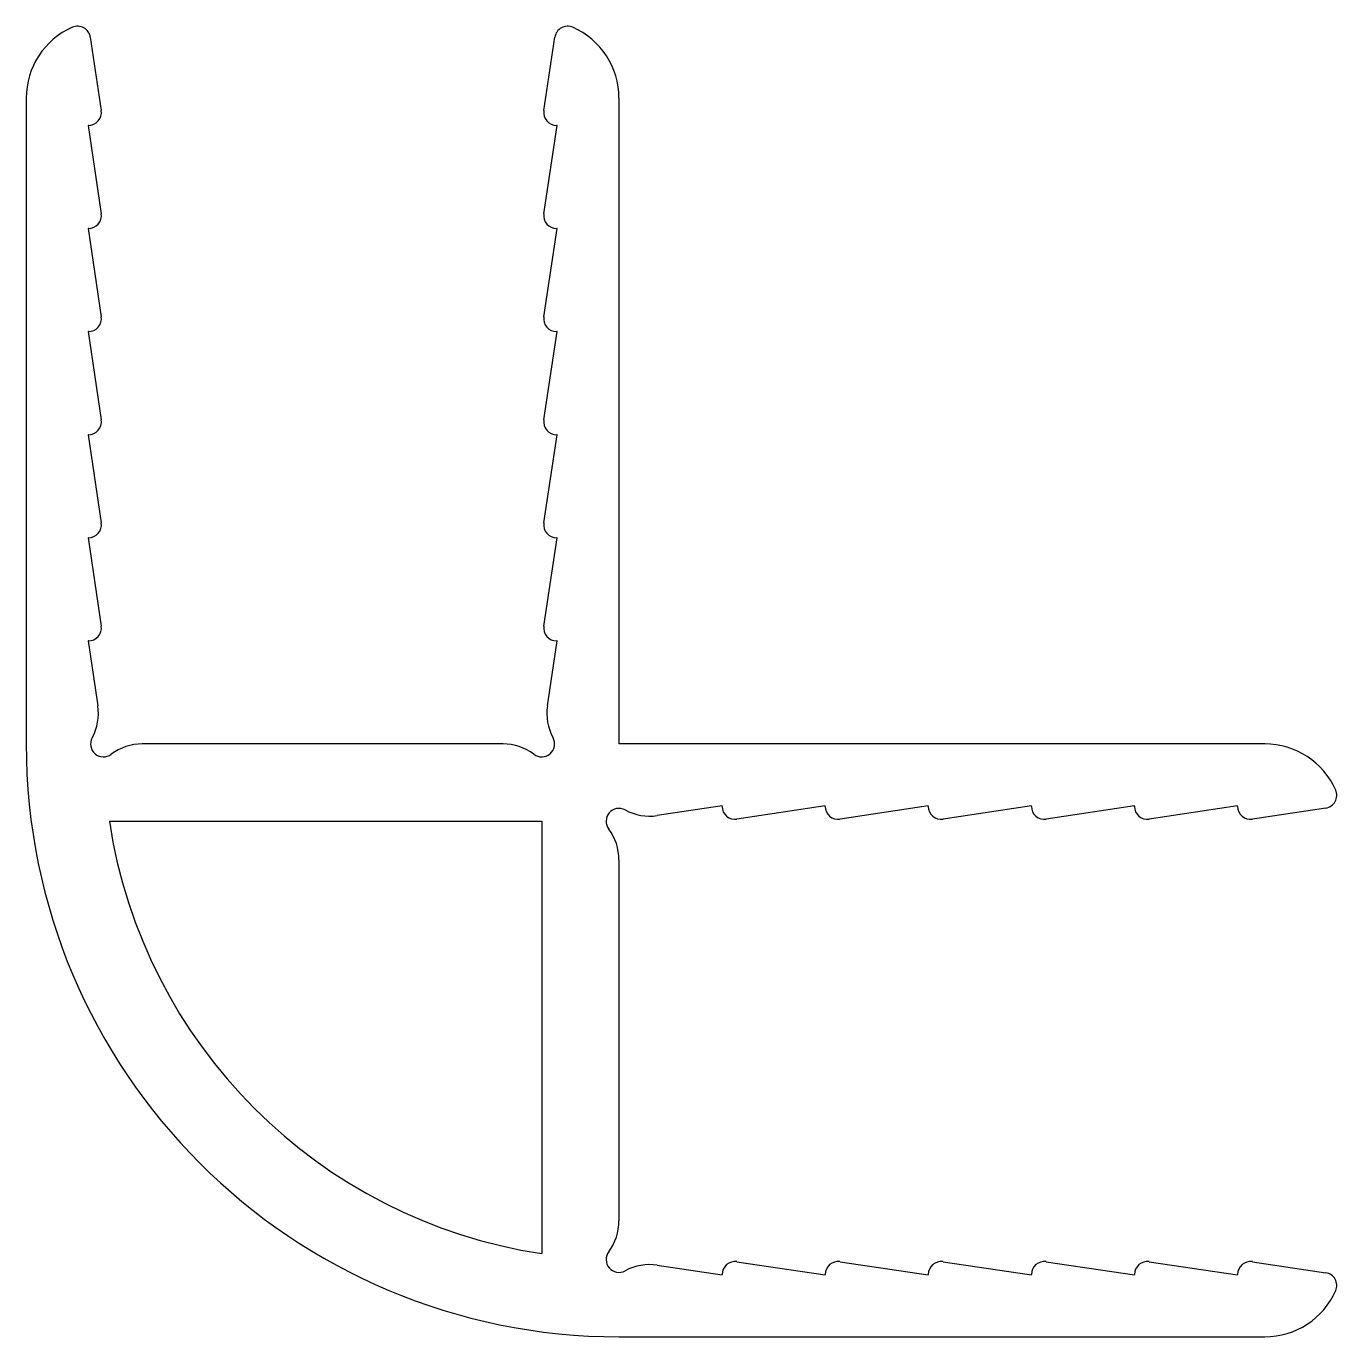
# Model space of a CAD drawing. Extents: x 2406.6 to 2432, y 1254 to 1279.4.
import ezdxf

# ---------------------------------------------------------------- set-up
doc = ezdxf.new("R2010")
doc.units = 0
doc.layers.get('0').update_dxf_attribs({"linetype": 'CONTINUOUS'})

msp = doc.modelspace()

# ---------------------------------------------------------------- linework, layer by layer
for p, q in [((2407.832, 1279.234), (2408.045, 1277.81)), ((2416.631, 1277.81), (2416.845, 1279.234)), ((2406.588, 1278.053), (2406.588, 1265.523)), ((2418.088, 1278.053), (2418.088, 1265.523)), ((2407.798, 1277.523), (2407.788, 1277.523)), ((2407.788, 1277.523), (2408.045, 1275.81)), ((2416.631, 1275.81), (2416.888, 1277.523)), ((2416.888, 1277.523), (2416.879, 1277.523)), ((2407.788, 1275.523), (2408.045, 1273.81)), ((2407.798, 1275.523), (2407.788, 1275.523)), ((2416.631, 1273.81), (2416.888, 1275.523)), ((2416.888, 1275.523), (2416.879, 1275.523)), ((2407.788, 1273.523), (2408.045, 1271.81)), ((2407.798, 1273.523), (2407.788, 1273.523)), ((2416.631, 1271.81), (2416.888, 1273.523)), ((2416.888, 1273.523), (2416.879, 1273.523)), ((2407.788, 1271.523), (2408.045, 1269.81)), ((2407.798, 1271.523), (2407.788, 1271.523)), ((2416.631, 1269.81), (2416.888, 1271.523)), ((2416.888, 1271.523), (2416.879, 1271.523)), ((2407.788, 1269.523), (2408.045, 1267.81)), ((2407.798, 1269.523), (2407.788, 1269.523)), ((2416.631, 1267.81), (2416.888, 1269.523)), ((2416.888, 1269.523), (2416.879, 1269.523)), ((2407.788, 1267.523), (2407.977, 1266.265)), ((2407.798, 1267.523), (2407.788, 1267.523)), ((2416.7, 1266.265), (2416.888, 1267.523)), ((2416.888, 1267.523), (2416.879, 1267.523)), ((2415.838, 1265.523), (2408.838, 1265.523)), ((2430.619, 1265.523), (2418.088, 1265.523)), ((2420.088, 1264.323), (2418.83, 1264.134)), ((2420.088, 1264.313), (2420.088, 1264.323)), ((2422.088, 1264.323), (2420.376, 1264.066)), ((2422.088, 1264.313), (2422.088, 1264.323)), ((2424.088, 1264.323), (2422.376, 1264.066)), ((2424.088, 1264.313), (2424.088, 1264.323)), ((2426.088, 1264.323), (2424.376, 1264.066)), ((2426.088, 1264.313), (2426.088, 1264.323)), ((2428.088, 1264.323), (2426.376, 1264.066)), ((2428.088, 1264.313), (2428.088, 1264.323)), ((2430.088, 1264.323), (2428.376, 1264.066)), ((2430.088, 1264.313), (2430.088, 1264.323)), ((2431.8, 1264.28), (2430.376, 1264.066)), ((2408.202, 1264.023), (2416.588, 1264.023)), ((2416.588, 1264.023), (2416.588, 1255.636)), ((2418.088, 1263.273), (2418.088, 1256.273)), ((2420.376, 1255.48), (2422.088, 1255.223)), ((2422.376, 1255.48), (2424.088, 1255.223)), ((2424.376, 1255.48), (2426.088, 1255.223)), ((2426.376, 1255.48), (2428.088, 1255.223)), ((2428.376, 1255.48), (2430.088, 1255.223)), ((2430.376, 1255.48), (2431.8, 1255.266)), ((2418.83, 1255.412), (2420.088, 1255.223)), ((2420.088, 1255.223), (2420.088, 1255.233)), ((2422.088, 1255.223), (2422.088, 1255.233)), ((2424.088, 1255.223), (2424.088, 1255.233)), ((2426.088, 1255.223), (2426.088, 1255.233)), ((2428.088, 1255.223), (2428.088, 1255.233)), ((2430.088, 1255.223), (2430.088, 1255.233)), ((2418.088, 1254.023), (2430.619, 1254.023))]:
    msp.add_line(p, q)
for centre, radius, start, end in [((2408.088, 1278.053), 1.5, 113.7749, 180), ((2407.585, 1279.197), 0.25, 8.5308, 113.7749), ((2417.092, 1279.197), 0.25, 66.2251, 171.4692), ((2416.588, 1278.053), 1.5, 0, 66.2251), ((2407.798, 1277.773), 0.25, 270, 8.5308), ((2416.879, 1277.773), 0.25, 171.4692, 270), ((2407.798, 1275.773), 0.25, 270, 8.5308), ((2416.879, 1275.773), 0.25, 171.4692, 270), ((2407.798, 1273.773), 0.25, 270, 8.5308), ((2416.879, 1273.773), 0.25, 171.4692, 270), ((2407.798, 1271.773), 0.25, 270, 8.5308), ((2416.879, 1271.773), 0.25, 171.4692, 270), ((2407.798, 1269.773), 0.25, 270, 8.5308), ((2416.879, 1269.773), 0.25, 171.4692, 270), ((2407.798, 1267.773), 0.25, 270, 8.5308), ((2416.879, 1267.773), 0.25, 171.4692, 270), ((2406.988, 1266.116), 1, 331.6609, 8.5308), ((2417.689, 1266.116), 1, 171.4692, 208.3391), ((2408.088, 1265.523), 0.25, 151.6609, 306.8699), ((2416.588, 1265.523), 0.25, 233.1301, 28.3391), ((2418.088, 1265.523), 11.5, 180, 270), ((2408.838, 1264.523), 1, 90, 126.8699), ((2415.838, 1264.523), 1, 53.1301, 90), ((2430.619, 1264.023), 1.5, 23.7749, 90), ((2431.763, 1264.527), 0.25, 278.5308, 23.7749), ((2418.088, 1264.023), 0.25, 61.6609, 216.8699), ((2418.682, 1265.123), 1, 241.6609, 278.5308), ((2420.338, 1264.313), 0.25, 180, 278.5308), ((2422.338, 1264.313), 0.25, 180, 278.5308), ((2424.338, 1264.313), 0.25, 180, 278.5308), ((2426.338, 1264.313), 0.25, 180, 278.5308), ((2428.338, 1264.313), 0.25, 180, 278.5308), ((2430.338, 1264.313), 0.25, 180, 278.5308), ((2418.088, 1265.523), 10, 188.6269, 261.3731), ((2417.088, 1263.273), 1, 0, 36.8699), ((2417.088, 1256.273), 1, 323.1301, 360), ((2418.088, 1255.523), 0.25, 143.1301, 298.3391), ((2420.338, 1255.233), 0.25, 81.4692, 180), ((2422.338, 1255.233), 0.25, 81.4692, 180), ((2424.338, 1255.233), 0.25, 81.4692, 180), ((2426.338, 1255.233), 0.25, 81.4692, 180), ((2428.338, 1255.233), 0.25, 81.4692, 180), ((2430.338, 1255.233), 0.25, 81.4692, 180), ((2418.682, 1254.423), 1, 81.4692, 118.3391), ((2431.763, 1255.019), 0.25, 336.2251, 81.4692), ((2430.619, 1255.523), 1.5, 270, 336.2251)]:
    msp.add_arc(centre, radius, start, end)

doc.saveas('drawing.dxf')
